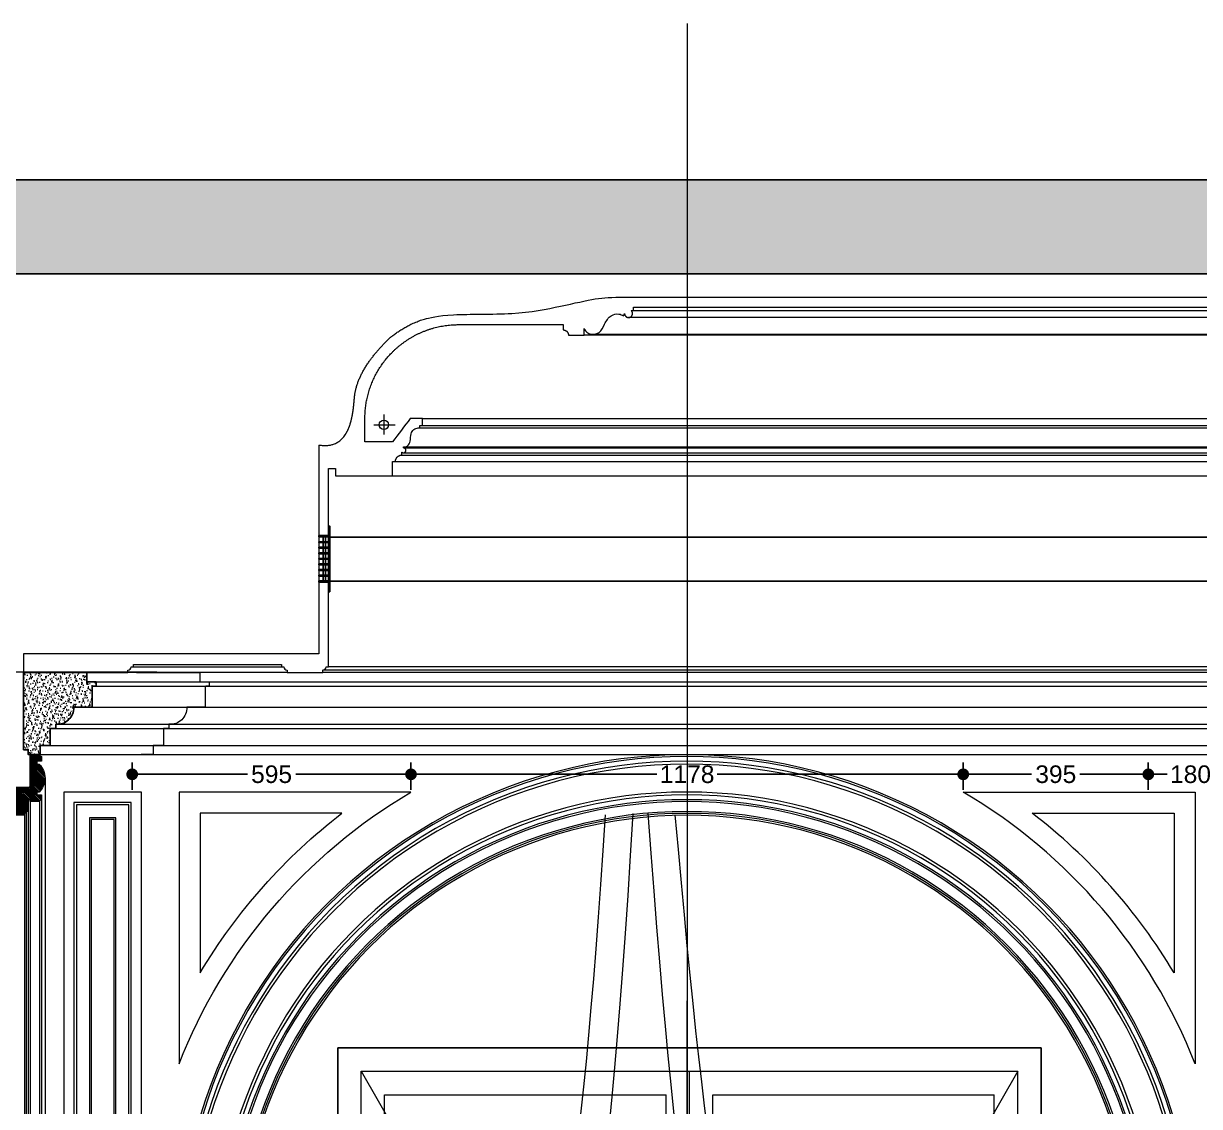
# Model space of a CAD drawing. Header units: millimetres. Extents: x -10942 to 92711, y -16583 to 30009.
# Drawn here: x 22555 to 25063, y 21237 to 23546 of the extents above; entities that cross this region are included whole.
import ezdxf

# ---------------------------------------------------------------- set-up
doc = ezdxf.new("R2010")
doc.units = ezdxf.units.MM
doc.header["$LTSCALE"] = 1000
doc.header["$MEASUREMENT"] = 0
for name, pattern in [('CENTERX2', [4, 2.5, -0.5, 0.5, -0.5]), ('DASHED', [0.75, 0.5, -0.25]), ('HIDDEN', [0.375, 0.25, -0.125]), ('HIDDEN2', [0.1875, 0.125, -0.0625])]:
    doc.linetypes.add(name, pattern=pattern)
for name, color, linetype in [('8', 8, 'Continuous'), ('A-Hidden', 8, 'HIDDEN'), ('FURNITURE', 200, 'Continuous'), ('Layer1', 1, 'Continuous'), ('Layer3', 3, 'Continuous'), ('Layer7', 8, 'Continuous'), ('METAL', 5, 'Continuous'), ('PROJECTION', 8, 'Continuous'), ('WOOD 01', 34, 'Continuous'), ('WOOD 02', 32, 'Continuous')]:
    doc.layers.add(name, color=color, linetype=linetype)
for name, color, linetype, lineweight in [('A-GLAZ', 134, 'Continuous', 18), ('Fabric', 253, 'Continuous', 0), ('GRC', 41, 'Continuous', 0), ('Lighting', 5, 'Continuous', 0), ('WOOD HATCH', 32, 'Continuous', 5)]:
    doc.layers.add(name, color=color, linetype=linetype, lineweight=lineweight)
doc.styles.get("Standard").update_dxf_attribs({"font": 'arial.ttf'})
doc.dimstyles.new('chester 25', dxfattribs={"dimscale": 0.25, "dimtxt": 150, "dimasz": 100, "dimexe": 100, "dimexo": 20, "dimgap": 40, "dimtad": 0, "dimdec": 0, "dimzin": 0, "dimdsep": 46, "dimtxsty": 'Standard', "dimblk": 'DOT', "dimcen": 100, "dimclrd": 1, "dimclre": 1, "dimclrt": 3, "dimadec": 0, "dimazin": 0, "dimtfac": 1, "dimtdec": 0, "dimtofl": 0, "dimtmove": 0, "dimatfit": 3, "dimfxl": 1, "dimtolj": 1, "dimtzin": 0, "dimlwd": -1, "dimarcsym": 0})

# ---------------------------------------------------------------- blocks, each defined once
blk = doc.blocks.new('curtain elev1')
at = {"layer": 'Fabric', "lineweight": 0}
for points, knots in [([(323481.4879252957, -7345.608853515791, -2.419468709e-07), (323413.8628349193, -8268.121406387058, -4.833900609e-07), (323344.859042693, -8615.815110518202, -4.943143664e-07), (323084.8111131511, -9075.5247922969, -4.943143664e-07), (322864.4857630702, -9251.760830348387, -4.943143664e-07), (322695.0028155162, -9247.723198255013, -4.720251929e-07), (322592.4056676394, -9229.417088106376, -4.720090698e-07), (322465.2779905222, -9156.058534361668, -4.729585732e-07)], [399.730754833382, 399.730754833382, 399.730754833382, 399.730754833382, 756.8415233349588, 881.9374408867433, 1071.680382321919, 1208.200708781948, 1265.355330691214, 1265.355330691214, 1265.355330691214, 1265.355330691214]), ([(323513.1600186737, -7345.563746811923, -2.391889615e-07), (323574.0263887592, -8322.533188174579, -4.850359261e-07), (323646.1183238668, -8641.680470697187, -4.943143664e-07), (323891.5347726545, -9075.5247922969, -4.943143664e-07), (324111.8601227354, -9251.760830348387, -4.943143664e-07), (324281.3430702894, -9247.723198255013, -4.720251929e-07), (324383.9402181662, -9229.417088106376, -4.720090698e-07), (324511.0678952834, -9156.058534361668, -4.729585732e-07)], [437.5377008822316, 437.5377008822316, 437.5377008822316, 437.5377008822316, 756.8415233349588, 881.9374408867433, 1071.680382321919, 1208.200708781948, 1265.355330691214, 1265.355330691214, 1265.355330691214, 1265.355330691214]), ([(323423.6335870101, -7348.409989091451, -2.494192048e-07), (323353.4631485456, -8154.767878714032, -4.813071583e-07), (323289.8690954407, -8535.933642249933, -4.943143664e-07), (323012.8060749365, -9025.722402395071, -4.943143664e-07), (322792.4807248555, -9201.958440446557, -4.943143664e-07), (322622.8088288701, -9197.9163069903, -4.720003438e-07), (322519.9476684024, -9179.533813215896, -4.720090534e-07), (322465.2779905222, -9156.058534361668, -4.729585732e-07), (322465.2779905222, -9156.058534361668, -4.729585732e-07), (322465.2779905222, -9156.058534361668, -4.729585732e-07), (322465.2779905222, -9156.058534361668, -4.729585732e-07)], [355.764690370006, 355.764690370006, 355.764690370006, 355.764690370006, 756.8415233349588, 881.9374408867433, 1071.680382321919, 1208.200708781948, 1265.782784957043, 1265.782784957043, 1265.782784957043, 1265.786307466203, 1265.786307466203, 1265.786307466203, 1265.786307466203]), ([(323572.2130729021, -7348.291386048353, -2.479602929e-07), (323626.479359035, -8175.676726667356, -4.820114136e-07), (323692.0661584564, -8545.81446164807, -4.943143664e-07), (323963.5398108691, -9025.722402395071, -4.943143664e-07), (324183.8651609501, -9201.958440446557, -4.943143664e-07), (324353.5370569357, -9197.9163069903, -4.720003438e-07), (324456.3982174032, -9179.533813215896, -4.720090534e-07), (324511.0678952834, -9156.058534361668, -4.729585732e-07), (324511.0678952834, -9156.058534361668, -4.729585732e-07), (324511.0678952834, -9156.058534361668, -4.729585732e-07), (324511.0678952834, -9156.058534361668, -4.729585732e-07)], [370.2073118266097, 370.2073118266097, 370.2073118266097, 370.2073118266097, 756.8415233349588, 881.9374408867433, 1071.680382321919, 1208.200708781948, 1265.782784957043, 1265.782784957043, 1265.782784957043, 1265.786307466203, 1265.786307466203, 1265.786307466203, 1265.786307466203])]:
    blk.add_open_spline(points, degree=3, knots=knots, dxfattribs=at)
blk = doc.blocks.new('_Dot')
at = {"color": 0, "linetype": 'ByBlock', "lineweight": -2}
blk.add_line((-0.5, 0), (-1, 0), dxfattribs=at)
at = {"color": 0, "linetype": 'ByBlock', "const_width": 0.5}
blk.add_lwpolyline([(-0.25, 0, 1), (0.25, 0, 1)], format="xyb", close=True, dxfattribs=at)
blk = doc.blocks.new('*D215')
at = {"color": 1, "lineweight": -2, "transparency": 16777216}
for p, q in [((24953.45248535421, 21912.05450033833), (24953.45248535759, 21970.08275568631)), ((25133.37620135373, 21912.05446457182), (25133.37620135711, 21970.08275567583))]:
    blk.add_line(p, q, dxfattribs=at)
at = {"color": 1, "transparency": 16777216}
for p, q in [((24978.45248535613, 21945.08275568485), (24993.81679901316, 21945.08275568396)), ((25108.37620135566, 21945.08275567729), (25093.01188768983, 21945.08275567818))]:
    blk.add_line(p, q, dxfattribs=at)
at = {"layer": 'Defpoints', "color": 0, "transparency": 16777216}
for p in [(24953.45248535613, 21945.08275568631), (24953.45248535392, 21907.05450033833, 1.4224874598e-06), (25133.37620135344, 21907.05446457182, 9.251581243900002e-06)]:
    blk.add_point(p, dxfattribs=at)
at = {"color": 1, "transparency": 16777216, "xscale": 25, "yscale": 25, "zscale": 25, "rotation": 179.9999999966649}
blk.add_blockref('_Dot', (24953.45248535613, 21945.08275568631), dxfattribs=at)
at = {"color": 1, "transparency": 16777216, "xscale": 25, "yscale": 25, "zscale": 25}
blk.add_blockref('_Dot', (25133.37620135566, 21945.08275567583), dxfattribs=at)
at = {"color": 3, "transparency": 16777216, "insert": (25043.4143433515, 21945.0827556845), "char_height": 37.5, "attachment_point": 5, "rotation": 359.99999999666494}
blk.add_mtext('\\A1;180', dxfattribs=at)
blk = doc.blocks.new('*D216')
at = {"color": 1, "lineweight": -2, "transparency": 16777216}
for p, q in [((24558.79264346795, 21912.0544645717), (24558.79264347133, 21970.08275568293)), ((24953.45248535421, 21912.05450033833), (24953.45248535759, 21970.08275565996))]:
    blk.add_line(p, q, dxfattribs=at)
at = {"color": 1, "transparency": 16777216}
for p, q in [((24583.79264346987, 21945.08275568148), (24704.56816468585, 21945.08275567445)), ((24928.45248535613, 21945.08275566142), (24807.67696414015, 21945.08275566845))]:
    blk.add_line(p, q, dxfattribs=at)
at = {"layer": 'Defpoints', "color": 0, "transparency": 16777216}
for p in [(24558.79264346987, 21945.08275568293), (24558.79264346766, 21907.0544645717, 1.4224874598e-06), (24953.45248535392, 21907.05450033833, 1.4224874598e-06)]:
    blk.add_point(p, dxfattribs=at)
at = {"color": 1, "transparency": 16777216, "xscale": 25, "yscale": 25, "zscale": 25, "rotation": 179.9999999966649}
blk.add_blockref('_Dot', (24558.79264346987, 21945.08275568293), dxfattribs=at)
at = {"color": 1, "transparency": 16777216, "xscale": 25, "yscale": 25, "zscale": 25}
blk.add_blockref('_Dot', (24953.45248535613, 21945.08275565996), dxfattribs=at)
at = {"color": 3, "transparency": 16777216, "insert": (24756.122564413, 21945.08275567145), "char_height": 37.5, "attachment_point": 5, "rotation": 359.99999999666494}
blk.add_mtext('\\A1;395', dxfattribs=at)
blk = doc.blocks.new('*D217')
at = {"color": 1, "lineweight": -2, "transparency": 16777216}
for p, q in [((23381.1989435759, 21912.05446457176), (23381.19894357928, 21970.08275568619)), ((24558.79264346784, 21912.05446457182), (24558.79264347121, 21970.08275561764))]:
    blk.add_line(p, q, dxfattribs=at)
at = {"color": 1, "transparency": 16777216}
for p, q in [((23406.19894357782, 21945.08275568474), (23905.72822872161, 21945.08275565566)), ((24533.79264346976, 21945.0827556191), (24034.26335832597, 21945.08275564818))]:
    blk.add_line(p, q, dxfattribs=at)
at = {"layer": 'Defpoints', "color": 0, "transparency": 16777216}
for p in [(23381.19894357782, 21945.08275568619), (23381.19894357561, 21907.05446457176, 1.4224874598e-06), (24558.79264346755, 21907.05446457182, 1.4224874598e-06)]:
    blk.add_point(p, dxfattribs=at)
at = {"color": 1, "transparency": 16777216, "xscale": 25, "yscale": 25, "zscale": 25, "rotation": 179.9999999966649}
blk.add_blockref('_Dot', (23381.19894357782, 21945.08275568619), dxfattribs=at)
at = {"color": 1, "transparency": 16777216, "xscale": 25, "yscale": 25, "zscale": 25}
blk.add_blockref('_Dot', (24558.79264346976, 21945.08275561764), dxfattribs=at)
at = {"color": 3, "transparency": 16777216, "insert": (23969.99579352379, 21945.08275565192), "char_height": 37.5, "attachment_point": 5, "rotation": 359.99999999666494}
blk.add_mtext('\\A1;1178', dxfattribs=at)
blk = doc.blocks.new('*D218')
at = {"color": 1, "lineweight": -2, "transparency": 16777216}
for p, q in [((22786.6918633614, 21912.05450033845), (22786.69186336477, 21970.08275568637)), ((23381.1989435759, 21912.05446457176), (23381.19894357928, 21970.08275565176))]:
    blk.add_line(p, q, dxfattribs=at)
at = {"color": 1, "transparency": 16777216}
for p, q in [((22811.69186336332, 21945.08275568491), (23032.37821383892, 21945.08275567207)), ((23356.19894357782, 21945.08275565322), (23135.51259310222, 21945.08275566606))]:
    blk.add_line(p, q, dxfattribs=at)
at = {"layer": 'Defpoints', "color": 0, "transparency": 16777216}
for p in [(22786.69186336332, 21945.08275568637), (22786.69186336111, 21907.05450033845, 4.010386052199999e-06), (23381.19894357561, 21907.05446457176, 1.4224874598e-06)]:
    blk.add_point(p, dxfattribs=at)
at = {"color": 1, "transparency": 16777216, "xscale": 25, "yscale": 25, "zscale": 25, "rotation": 179.9999999966649}
blk.add_blockref('_Dot', (22786.69186336332, 21945.08275568637), dxfattribs=at)
at = {"color": 1, "transparency": 16777216, "xscale": 25, "yscale": 25, "zscale": 25}
blk.add_blockref('_Dot', (23381.19894357782, 21945.08275565176), dxfattribs=at)
at = {"color": 3, "transparency": 16777216, "insert": (23083.94540347057, 21945.08275566906), "char_height": 37.5, "attachment_point": 5, "rotation": 359.99999999666494}
blk.add_mtext('\\A1;595', dxfattribs=at)
blk = doc.blocks.new('DIFFUSER SEC')
at = {"layer": 'FURNITURE', "color": 251, "linetype": 'Continuous', "lineweight": 0}
for p, q in [((55028.50211812685, -20119.84090920478), (55028.50211812685, -20213.84090920665)), ((55051.50211812708, -20119.84090920478), (55051.50211812708, -20213.84090920665))]:
    blk.add_line(p, q, dxfattribs=at)
at = {"layer": 'METAL'}
for points in [[(55048.50211812684, -20096.84090920664), (55048.50211812684, -20116.84090920665), (55028.50211812685, -20116.84090920665), (55028.50211812685, -20119.84090920478), (55051.50211812708, -20119.84090920478), (55051.50211812708, -20096.84090920664), (55048.50211812684, -20096.84090920664)], [(55048.50211812684, -20236.84090920665), (55048.50211812684, -20216.84090920664), (55028.50211812685, -20216.84090920664), (55028.50211812685, -20213.84090920665), (55051.50211812708, -20213.84090920665), (55051.50211812708, -20236.84090920665), (55048.50211812684, -20236.84090920665)]]:
    blk.add_lwpolyline(points, dxfattribs=at)
for points in [[(55028.50211812685, -20130.21590920665), (55051.50211812708, -20130.21590920665), (55051.50211812708, -20132.21590920664), (55028.50211812685, -20132.21590920664)], [(55028.50211812685, -20142.09090920478), (55051.50211812708, -20142.09090920478), (55051.50211812708, -20144.09090920664), (55028.50211812685, -20144.09090920664)], [(55028.50211812685, -20153.96590920664), (55051.50211812708, -20153.96590920664), (55051.50211812708, -20155.96590920664), (55028.50211812685, -20155.96590920664)], [(55028.50211812685, -20165.84090920664), (55051.50211812708, -20165.84090920664), (55051.50211812708, -20167.84090920664), (55028.50211812685, -20167.84090920664)], [(55028.50211812685, -20177.71590920665), (55051.50211812708, -20177.71590920665), (55051.50211812708, -20179.71590920665), (55028.50211812685, -20179.71590920665)], [(55028.50211812685, -20189.59090920664), (55051.50211812708, -20189.59090920664), (55051.50211812708, -20191.59090920664), (55028.50211812685, -20191.59090920664)], [(55028.50211812685, -20201.46590920664), (55051.50211812708, -20201.46590920664), (55051.50211812708, -20203.46590920664), (55028.50211812685, -20203.46590920664)]]:
    blk.add_lwpolyline(points, close=True, dxfattribs=at)
at = {"layer": 'PROJECTION'}
for p, q in [((55037.50211812684, -20130.21590920665), (55037.50211812684, -20119.84090920478)), ((55037.50211812684, -20142.09090920478), (55037.50211812684, -20132.21590920664)), ((55042.50211812707, -20130.21590920665), (55042.50211812707, -20119.84090920478)), ((55042.50211812707, -20142.09090920478), (55042.50211812707, -20132.21590920664)), ((55037.50211812684, -20153.96590920664), (55037.50211812684, -20144.09090920664)), ((55037.50211812684, -20165.84090920664), (55037.50211812684, -20155.96590920664)), ((55042.50211812707, -20153.96590920664), (55042.50211812707, -20144.09090920664)), ((55042.50211812707, -20165.84090920664), (55042.50211812707, -20155.96590920664)), ((55037.50211812684, -20177.71590920665), (55037.50211812684, -20167.84090920664)), ((55037.50211812684, -20189.59090920664), (55037.50211812684, -20179.71590920665)), ((55042.50211812707, -20177.71590920665), (55042.50211812707, -20167.84090920664)), ((55042.50211812707, -20189.59090920664), (55042.50211812707, -20179.71590920665)), ((55037.50211812684, -20201.46590920664), (55037.50211812684, -20191.59090920664)), ((55037.50211812684, -20213.84090920665), (55037.50211812684, -20203.46590920664)), ((55042.50211812707, -20201.46590920664), (55042.50211812707, -20191.59090920664)), ((55042.50211812707, -20213.84090920665), (55042.50211812707, -20203.46590920664))]:
    blk.add_line(p, q, dxfattribs=at)
blk = doc.blocks.new('gl-05')
at = {"layer": 'A-GLAZ', "linetype": 'HIDDEN2', "ltscale": 20}
for p, q in [((188227.8988335903, -66521.2993043646), (186827.898833592, -66521.29930432094)), ((186827.8988335838, -68971.2993043462), (186827.898833592, -66521.29930432094)), ((187527.8988335825, -68951.2993043476), (187527.8988335334, -66521.2993043284)), ((188227.8988335965, -68971.29930433212), (188227.8988335903, -66521.2993043646)), ((187477.8988335345, -66571.29930434155), (186877.8988335918, -66571.2993043221)), ((186877.8988335841, -68901.29930434749), (186877.8988335918, -66571.2993043221)), ((187477.8988335814, -68901.2993043476), (187477.8988335345, -66571.29930434155)), ((188177.8988335904, -66571.29930436332), (187577.8988335345, -66571.299304344)), ((187577.8988335813, -68901.2993043476), (187577.8988335345, -66571.299304344)), ((188177.8988335963, -68901.29930434772), (188177.8988335905, -66571.29930436332))]:
    blk.add_line(p, q, dxfattribs=at)
for points in [[(186827.898833592, -66521.29930432094), (187527.8988335579, -67736.29930433794), (186827.8988335642, -68951.29930434737)], [(188227.8988335903, -66521.2993043646), (187527.8988335, -67736.29930432374), (188227.8988336346, -68951.29930434772)]]:
    blk.add_lwpolyline(points, dxfattribs=at)
at = {"layer": 'Layer1'}
for p, q in [((188277.8988335382, -66471.29930431815), (186777.89883356, -66471.29930431512)), ((186777.8988335432, -68971.29930432327), (186777.89883356, -66471.29930431512)), ((188277.8988335792, -68971.29930434073), (188277.8988335382, -66471.29930431815))]:
    blk.add_line(p, q, dxfattribs=at)
blk = doc.blocks.new('light')
at = {"layer": 'Lighting'}
for p, q in [((111358.1842062905, -7170.462531378143), (111358.1842062905, -7213.426883748907)), ((111336.8594257145, -7192.390736515168), (111382.3159787284, -7192.390736515168))]:
    blk.add_line(p, q, dxfattribs=at)
blk.add_circle((111358.1842062905, -7192.390736515168), 9.950555596267805, dxfattribs=at)

msp = doc.modelspace()

# ---------------------------------------------------------------- hatches: boundary and pattern name
at = {"layer": 'GRC', "lineweight": 0}
h = msp.add_hatch(dxfattribs=at)
h.set_pattern_fill('AR-SAND', color=256, scale=6, angle=76.02857671701432)
h.set_pattern_definition([(218.5285767170143, (20074.27920784533, -340210.1545934933), (-11.1276728499546, 3.158028648442432), [0, -9.119999999999987, 0, -10.19999999999999, 0, -9.749999999999986]), (248.5285767170143, (20074.27920784533, -340210.1545934933), (-18.99568595168326, -6.21628210629336), [0, -4.91999999999999, 0, -8.219999999999985, 0, -3.149999999999994]), (288.5285767170142, (20076.06101971678, -340202.9929214501), (-4.544181483161262, -18.12388564320837), [0, -2.999999999999993, 0, -10.79999999999998, 0, -14.09999999999998]), (298.5285767170143, (20076.06101971678, -340202.9929214501), (-9.465021648489703, -16.23173993611348), [0, -1.5, 0, -7.08, 0, -8.100000000000001])])
h.paths.add_polyline_path([(22689.68083267752, 22162.05445985711), (22555.02404051204, 22162.05445985711), (22555.02404051198, 21997.05444617214), (22565.00749670138, 21997.0544461722), (22565.0240405121, 21987.05445985711), (22590.17015459907, 21987.05445985711), (22590.17015459907, 22006.85493830545), (22612.06410226581, 22006.85493830539), (22612.06410226581, 22043.08492599562), (22624.07705614757, 22043.08492599562), (22624.07705614757, 22051.72516018595, 0.4399786162063972), (22662.3055937796, 22088.08263903548), (22701.05076222471, 22088.08263903548), (22701.05076222471, 22130.61302316829, -0.4154813949534839), (22703.7812324785, 22133.35533300706), (22709.68083260558, 22133.35533300712), (22709.68083260563, 22142.05451835244), (22689.68083260552, 22142.05451839243)])
at = {"layer": 'Layer7'}
h = msp.add_hatch(dxfattribs=at)
h.set_pattern_fill('AR-CONC', color=256, scale=10, angle=9.859719512536902e-14, style=0)
h.set_pattern_definition([(50.00000000000009, (-18532.32061696664, 29289.30247557664), (71.72601826007535, -6.275213498259387), [7.5, -82.5]), (355.0000000000001, (-18532.32061696664, 29289.30247557664), (-13.87513336130013, 75.21921337000116), [6, -66]), (100.4514000000001, (-18526.34344896663, 29288.77954157657), (57.85093817140203, 68.94395420609546), [6.374018999999993, -70.1142111999999]), (46.18420000000015, (-18532.32061696664, 29309.30247557658), (106.7241048625645, -16.55190143290162), [11.24999999999999, -123.7499999999999]), (96.63560000000001, (-18523.42694246664, 29307.92314487655), (93.46627055487016, 97.41178709004433), [9.561028799999994, -105.1713]), (351.1842000000003, (-18532.32061696664, 29309.30247557658), (93.46619451336255, 97.41186009253265), [8.999999999999996, -98.99999999999997]), (21.00000000000009, (-18522.32061696664, 29304.30247557658), (59.69070521184621, -40.26188906653378), [7.5, -82.5]), (326.0000000000001, (-18522.32061696664, 29304.30247557658), (24.33153319215804, 72.51500450468534), [6, -66]), (71.45140000000016, (-18517.34639366664, 29300.94731497654), (84.02226285814893, 32.25304967099538), [6.374018999999993, -70.1142111999999]), (37.50000000000011, (-18532.32061696664, 29289.30247557664), (1.215985531729007, 33.28938538313115), [0, -65.19999999999999, 0, -67, 0, -66.25]), (7.500000000000105, (-18532.32061696664, 29289.30247557664), (26.30695374421479, 39.44117118823609), [0, -38.2, 0, -63.7, 0, -25.25]), (327.5000000000001, (-18554.62061696663, 29289.30247557658), (53.3822436172409, -2.255487173437883), [0, -24.99999999999999, 0, -77.99999999999996, 0, -103.5]), (317.5000000000001, (-18564.62061696663, 29289.30247557658), (58.31861693423859, 10.01049823323187), [0, -32.5, 0, -51.79999999999999, 0, -73.5])])
h.paths.add_polyline_path([(21965.00849334907, 23212.05420352455), (21965.00849334901, 23012.0542035246), (28510.08439542394, 23012.05420352466), (28510.08439542394, 23212.05420352466)])
at = {"layer": 'WOOD HATCH', "lineweight": 0}
h = msp.add_hatch(dxfattribs=at)
h.set_pattern_fill('ANSI31', color=256, scale=20, angle=-270)
h.set_pattern_definition([(315.0000000000001, (56498.15566368331, 42169.6674789532), (1.767766952966368, 1.76776695296637), [])])
edge = h.paths.add_edge_path()
edge.add_arc((22559.49482539907, 21937.20912717533), 41.33739634733789, -46.21401280418098, -0.21420572075561495, ccw=False)
edge.add_line((22588.09892434918, 21907.36644197413), (22583.0989243493, 21907.3664419741))
edge.add_line((22583.09892434924, 21907.36644197413), (22583.0989243492, 21901.05458374781))
edge.add_line((22583.09892434935, 21901.05458374775), (22593.09892434922, 21901.05458374778))
edge.add_line((22593.09892434912, 21901.05458374781), (22593.09892434911, 21891.05458374783))
edge.add_arc((22594.27247025474, 21885.87914150005), 5.306826966505923, 102.7759351759692, 167.203070110748)
edge.add_line((22589.097458373, 21887.05458374781), (22569.09745837303, 21887.05458374783))
edge.add_line((22569.09745837306, 21887.05458374781), (22569.09745837306, 21937.05458374778))
edge.add_line((22569.09745837311, 21937.05458374781), (22569.09745837311, 21987.05458374778))
edge.add_line((22569.09745837311, 21987.05458374775), (22589.09745837308, 21987.05458374774))
edge.add_arc((22594.27247025474, 21988.23002599546), 5.30682696650643, 192.796929889252, 257.224064824031)
edge.add_line((22593.09892434924, 21983.05458374781), (22593.09892434923, 21973.05458374783))
edge.add_line((22593.09892434924, 21973.05458374781), (22583.09892434937, 21973.05458374778))
edge.add_line((22583.09892434935, 21973.05458374787), (22583.09892434938, 21966.74272552156))
edge.add_line((22583.09892434929, 21966.7427255215), (22588.09892434917, 21966.74272552153))
edge.add_arc((22559.49482539907, 21936.90004032024), 41.33739634733737, 0.21420572075578548, 46.21401280418121, ccw=False)
h = msp.add_hatch(dxfattribs=at)
h.set_pattern_fill('ANSI31', color=256, scale=20, angle=-270)
h.set_pattern_definition([(135, (54091.16016946919, -21443.64959954401), (-1.767766952966368, -1.76776695296637), [])])
edge = h.paths.add_edge_path()
edge.add_line((22564.99579352135, 21891.05458370759), (22564.99579352135, 21865.82376136293))
edge.add_line((22564.99579352135, 21865.82376136293), (22560.99579352123, 21865.82376136299))
edge.add_arc((22557.38270408119, 21865.43809561411), 3.633614367484999, -95.90493682675299, 6.092754387246487, ccw=False)
edge.add_line((22557.00888421619, 21861.82376136282), (22557.00888421625, 21857.82376136299))
edge.add_line((22557.00888421625, 21857.82376136299), (22534.99579352129, 21857.82376136299))
edge.add_line((22534.99579352129, 21857.82376136299), (22534.99579352129, 21917.82376136287))
edge.add_line((22534.99579352129, 21917.82376136287), (22569.1035815691, 21917.82376136293))
edge.add_line((22569.1035815691, 21917.82376136293), (22569.10358383082, 21891.05458370765))
edge.add_line((22569.10358383082, 21891.05458370765), (22564.99579352135, 21891.05458370759))

# ---------------------------------------------------------------- linework, layer by layer
at = {"color": 1, "elevation": 2.797178381896593e-06}
msp.add_lwpolyline([(22555.00749670132, 21997.05444617214), (22555.00749786448, 22162.05445985711), (22689.68083267758, 22162.05451790028), (22689.68083260552, 22142.05451839243), (22709.68083260563, 22142.05451835244), (22709.68083260558, 22133.35533300712), (22703.78123247885, 22133.35533300712, 0.4154813949706535), (22701.05076222471, 22130.61302316829), (22701.05076222471, 22088.08263903548), (22662.3055937796, 22088.08263903548, -0.4399786162063972), (22624.07705614757, 22051.72516018595), (22624.07705614757, 22043.08492599562), (22612.06410226581, 22043.08492599562), (22612.06410226581, 22006.85493830539), (22590.17015459907, 22006.85493830545), (22590.17015459907, 21987.05445985711), (22565.0240405121, 21987.05445985711), (22565.00749670138, 21997.0544461722), (22555.00749670132, 21997.05444617214)], format="xyb", dxfattribs=at)
at = {"layer": '8', "linetype": 'HIDDEN', "ltscale": 300}
msp.add_line((23970.00436130026, 21462.05420352455, 1.629780285596594e-06), (23970.00436130026, 18862.0542035246, 1.751055569996594e-06), dxfattribs=at)
at = {"layer": '8', "linetype": 'HIDDEN', "ltscale": 20, "elevation": 2.797178381896594e-06}
msp.add_lwpolyline([(27542.58449782466, 22356.66198165057), (23205.0074862566, 22356.56920849078), (23205.0074862566, 22450.56920822966), (27542.58449764829, 22450.6409965771)], close=True, dxfattribs=at)
at = {"layer": 'A-Hidden', "linetype": 'DASHED', "lineweight": 0, "ltscale": 10}
for p, q in [((30338.97454400617, 23012.05420349695, 2.000312957996813e-06), (21158.51396758144, 23012.05420349707, 5.785039658942132e-07)), ((30338.97454400628, 22162.55453607248, 1.629780285589654e-06), (21158.51396758144, 22162.55453607248, 4.735780165305299e-07))]:
    msp.add_line(p, q, dxfattribs=at)
at = {"layer": 'GRC', "lineweight": 0}
for p, q in [((26899.06400503783, 22919.52958676493, 1.682841397696594e-06), (23845.13633580931, 22918.82362370635, 2.687659899596593e-06)), ((23855.72585181601, 22933.55693753797, 2.687659899596593e-06), (26891.8661321791, 22933.55693753791, 1.682841397696594e-06)), ((26996.8661321784, 22881.1676164745, 1.682841397696594e-06), (23750.72585181653, 22881.16761858884, 2.687659899596593e-06)), ((23771.27302180196, 22883.12133954209, 2.687659899596593e-06), (26978.6191324105, 22883.01148825081, 1.682841397696594e-06)), ((23405.72585181572, 22703.66761858872, 2.687659899596593e-06), (27341.86613217893, 22703.6676164745, 1.682841397696594e-06)), ((23399.31425955694, 22683.76033513766, 2.697977668796594e-06), (27347.86613217898, 22683.76033480099, 2.858355298996593e-06)), ((23405.72585181572, 22688.76033517538, 2.679680730296594e-06), (27341.86613217893, 22688.76033517532, 2.676983859096594e-06)), ((23361.94037629722, 22625.7335663627, 2.697858711396593e-06), (27385.65160769731, 22625.73356602149, 2.860375444596593e-06)), ((23364.98837538064, 22630.51571197505, 2.687659899596593e-06), (27382.23045860254, 22630.51571163401, 2.850051793596593e-06)), ((23365.16883209452, 22640.91170880571, 2.690369604196594e-06), (27382.41705830541, 22640.91170841333, 2.877256274496593e-06)), ((23365.17492568953, 22642.91170929914, 2.687659899596593e-06), (27382.40822949848, 22642.91170895839, 2.849986305696594e-06)), ((23347.94037629734, 22611.64088424988, 2.687659899596593e-06), (27399.65160769707, 22611.64088390704, 2.850981592596594e-06)), ((23341.94037629751, 22581.64088424988, 2.687659899596593e-06), (27405.65160769725, 22581.64088390605, 2.851453662096593e-06)), ((22789.68082058616, 22174.12558571214, 2.797178381896594e-06), (23105.00748624519, 22174.12558681279, 2.797178381896594e-06)), ((27554.65556597948, 22167.05445769778, 1.786893184496594e-06), (23192.93641801551, 22167.05446608172, 2.797178381896594e-06)), ((27542.58449816791, 22174.12552555499, 1.792359879996594e-06), (23205.0074858272, 22174.12553389353, 2.797178381896594e-06)), ((22709.68083260517, 22142.05451835261, 2.797178381896594e-06), (28155.29171451862, 22142.05409560708, 2.250234536047097e-06)), ((23117.07855405693, 22162.05451900099, 2.797178381896594e-06), (22777.60975277436, 22162.0545179004, 2.797178381896594e-06)), ((27554.65556597954, 22162.05445769773, 1.786893184496594e-06), (23192.93641801539, 22162.05446608178, 2.797178381896594e-06)), ((22709.68083260517, 22133.35455306119, 2.797178381896594e-06), (28141.25657312968, 22133.35455306119, 2.251634649305407e-06)), ((22701.05076222436, 22088.08185908961, 2.797178381896594e-06), (28182.66693892312, 22088.08185908955, 2.247551203288705e-06)), ((22624.07705614698, 22051.725160186, 2.797178381896594e-06), (28220.89549097657, 22051.7247327459, 2.244181861943574e-06)), ((22624.07705614704, 22043.08414604975, 2.797178381896594e-06), (28232.90844485833, 22043.08414604969, 2.243254227187487e-06)), ((22612.0641022654, 22006.85415835952, 2.797178381896594e-06), (28254.80239252507, 22006.85415835952, 2.241210674083217e-06)), ((22590.1701545986, 21987.05458374787, 2.797178381896594e-06), (28254.80239252507, 21987.05458374135, 1.629780285596447e-06))]:
    msp.add_line(p, q, dxfattribs=at)
at = {"layer": 'GRC', "color": 1, "elevation": 2.797178381896593e-06}
msp.add_lwpolyline([(23185.0074867697, 22647.05445826892), (23185.00748577848, 22202.05445883039), (22555.00748571201, 22202.05445883033), (22555.00749786448, 22162.05445985711), (22749.6808199698, 22162.0545190007), (22749.6808199698, 22162.05451790028), (22749.6808199698, 22162.05451790028), (22777.60975277465, 22162.05451790034), (22777.60975277465, 22167.05451790034, 0.4136143785872561), (22784.68082058651, 22174.12558571209), (22789.68082058651, 22174.12558571209), (22789.68082058657, 22179.12558571209), (23105.00748624554, 22179.12558681279), (23105.00748624548, 22174.12558681273), (23110.00748624542, 22174.12558681268, 0.4136143785872561), (23117.07855405746, 22167.05451900081), (23117.07855405746, 22162.05451900064), (23192.9364180158, 22162.05445985717), (23192.9364180158, 22162.05445985717), (23192.9364180158, 22167.05445985711, 0.4136143785872561), (23200.00748582761, 22174.12552766892), (23205.00748582761, 22174.12552766898), (23205.00748662156, 22596.64088494721)], format="xyb", dxfattribs=at)
at = {"layer": 'GRC', "lineweight": 0}
for points, elevation in [([(22796.14168749546, 22162.05450033839), (22930.81502230873, 22162.05455838155), (22930.81502223649, 22142.05455887376), (22950.81502223649, 22142.05455883354), (22950.81502223655, 22133.35537348833), (22944.91542210989, 22133.35537348827, 0.4154813949706535), (22942.18495185563, 22130.61306364957), (22942.18495185563, 22088.08267951652), (22903.43978341046, 22088.08267951658, -0.4399786162063972), (22865.21124577842, 22051.7252006671), (22865.21124577837, 22043.08496647683), (22853.19829189678, 22043.08496647683), (22853.19829189684, 22006.85497878661), (22831.30434422992, 22006.85497878661), (22831.30434422992, 21987.05450033839), (22806.15823014313, 21987.05450033851)], -7.213387401034061e-07), ([(23381.19894357561, 21907.05446457176), (22886.61548252532, 21907.05446457182), (22886.61548252526, 21327.63286968431, -0.1683437105184961), (23381.19894357561, 21907.05446457176, -0.0789923039637241)], 5.761212337196594e-06), ([(24558.79264346755, 21907.05446457182), (25053.3761045179, 21907.05446457182), (25053.37610451784, 21327.63286968425, 0.1683437105184961), (24558.79264346755, 21907.05446457182, 0.0789923039637241)], 5.761212337196594e-06)]:
    msp.add_lwpolyline(points, format="xyb", dxfattribs=dict(at, elevation=elevation))
at = {"layer": 'GRC', "lineweight": 0, "elevation": 1.35903061212966e-05}
for points in [[(22806.61538568913, 21907.05446457188), (22640.67935105506, 21907.05446457193), (22640.67935105495, 19122.78500884224), (22806.6153856889, 19122.78500884218)], [(22784.84459268762, 21885.28367157053), (22662.45014405641, 21885.28367157065), (22662.45014405623, 19144.55580184358), (22784.8445926875, 19144.55580184358)], [(22779.50459268765, 21879.94367157068), (22667.79014405655, 21879.94367157063), (22667.79014405643, 19149.89580184349), (22779.50459268742, 19149.89580184349)], [(22751.61538568913, 21852.05446457193), (22695.67935105501, 21852.05446457199), (22695.67935105489, 19177.7850088423), (22751.61538568896, 19177.7850088423)], [(22748.20087118493, 21848.63995006779), (22699.09386555909, 21848.63995006785), (22699.09386555891, 19181.19952334638), (22748.2008711847, 19181.19952334644)]]:
    msp.add_lwpolyline(points, close=True, dxfattribs=at)
at = {"layer": 'GRC', "lineweight": 0, "elevation": 5.761212337196594e-06}
for points in [[(23233.99973108905, 21862.05446457188), (22931.61548252514, 21862.05446457193), (22931.61548252514, 21521.69471963699, -0.0950433070607619)], [(24705.99185595411, 21862.05446457188), (25008.37610451796, 21862.05446457176), (25008.37610451796, 21521.69471963687, 0.0950433070607619)]]:
    msp.add_lwpolyline(points, format="xyb", close=True, dxfattribs=at)
at = {"layer": 'GRC', "color": 1}
for points, weights, knots in [([(23185.00748577848, 22647.05445843592, 1.565370249896593e-06), (23261.84755559539, 22634.0139667461, 2.687659899596593e-06), (23257.58902561659, 22735.58752715279, 2.687659899596593e-06), (23261.58533684793, 22755.19123802718, 2.687659899596593e-06), (23267.67960803292, 22798.57138712244, 2.687659899596593e-06), (23298.91249047278, 22839.66840313392, 2.687659899596593e-06), (23336.44414111431, 22875.72380242945, 2.687659899596593e-06), (23369.03665236698, 22900.68771475674, 2.785837393396593e-06), (23406.73638720158, 22926.98134433065, 2.722979164996594e-06), (23492.99489770411, 22924.70360194071, 2.710833772396593e-06), (23671.91591563524, 22921.04273953743, 2.654975298296594e-06), (23741.15901725128, 22960.73518910917, 2.687659899596593e-06), (23809.8756501305, 22962.13974200224, 2.686989530196594e-06), (23859.86375904735, 22962.13974200218, 2.680200218996593e-06), (24084.23768573743, 22962.13974200218, 2.604650689996594e-06), (25095.84135292115, 22962.1397203427, 1.474181812496593e-06)], [1, 1, 1, 1, 0.9492530216741316, 0.9492530216741316, 1, 0.9492530216741316, 0.9492530216741316, 1, 1, 1, 1, 1, 1, 1], [0.6724186938435773, 0.6724186938435773, 0.6724186938435773, 0.6724186938435773, 1.619397948669755, 1.619397948669755, 1.619397948669755, 2.404796112067741, 2.404796112067741, 2.404796112067741, 3.190194275465501, 3.190194275465501, 3.190194275465501, 4.002694275465272, 4.002694275465272, 4.002694275465272, 4.856497734762342, 4.856497734762342, 4.856497734762342, 4.856497734762342]), ([(23341.51902006031, 22845.0889748261, 2.687659899596593e-06), (23379.52757961804, 22883.09753438382, 2.687659899596593e-06), (23429.18815588456, 22903.66761858868, 2.687659899596593e-06), (23482.94037629751, 22903.66761858866, 2.687659899596593e-06), (23557.20220147038, 22903.66761858866, 2.687659899596593e-06), (23631.46402664337, 22903.66761858866, 2.687659899596593e-06), (23705.72585181624, 22903.66761858866, 2.687659899596593e-06)], [1, 0.9492530216741316, 0.9492530216741316, 1, 1, 1, 1], [1220.884279765693, 1220.884279765693, 1220.884279765693, 1220.884279765693, 1221.669677929091, 1221.669677929091, 1221.669677929091, 1222.669677929091, 1222.669677929091, 1222.669677929091, 1222.669677929091]), ([(23282.94037629751, 22653.6676185886, 2.687659899596593e-06), (23282.94037629751, 22670.33428525529, 2.687659899596593e-06), (23282.94037629751, 22687.00095192209, 2.687659899596593e-06), (23282.94037629745, 22703.66761858884, 2.687659899596593e-06), (23282.94037629751, 22757.41983900174, 2.687659899596593e-06), (23303.51046050235, 22807.08041526843, 2.687659899596593e-06), (23341.51902006031, 22845.0889748261, 2.687659899596593e-06)], [1, 1, 1, 1, 0.9492530216741316, 0.9492530216741316, 1], [1219.098881602295, 1219.098881602295, 1219.098881602295, 1219.098881602295, 1220.098881602295, 1220.098881602295, 1220.098881602295, 1220.884279765693, 1220.884279765693, 1220.884279765693, 1220.884279765693])]:
    msp.add_rational_spline(points, weights, degree=3, knots=knots, dxfattribs=at)
for points, knots in [([(23750.72585181694, 22895.39819676516, 2.687659899596593e-06), (23751.22726477491, 22893.67105532234, 2.687659899596593e-06), (23753.76867205411, 22889.46002814721, 2.687659899596593e-06), (23763.17565694376, 22881.18353251275, 2.687659899596593e-06), (23785.062299716, 22883.86453633202, 2.687659899596593e-06), (23793.91611699935, 22905.40376165818, 2.687659899596593e-06), (23804.78745325992, 22923.73668881331, 2.687659899596593e-06), (23822.71410888055, 22927.81929745851, 2.687659899596593e-06), (23831.50083946477, 22924.37800166459, 2.687659899596593e-06), (23834.24472459446, 22922.20388496079, 2.687659899596593e-06)], [1227.240474255736, 1227.240474255736, 1227.240474255736, 1227.240474255736, 1263.209530498461, 1323.3950930478, 1470.775086813921, 1611.888659296683, 1766.488266868515, 1876.411688970276, 1946.4279415051, 1946.4279415051, 1946.4279415051, 1946.4279415051]), ([(23365.17492568982, 22642.9117092989, 2.687659899596593e-06), (23368.15291931079, 22642.91170929885, 2.687659899596593e-06), (23375.48962629761, 22644.27557729423, 2.687659899596593e-06), (23380.9057994418, 22656.77499830892, 2.687659899596593e-06), (23379.79918824334, 22669.38661327964, 2.687659899596593e-06), (23386.38248090848, 22680.79226021137, 2.687659899596593e-06), (23394.31846822979, 22683.71686826571, 2.687659899596593e-06), (23398.70331886492, 22683.6676185886, 2.687659899596593e-06), (23399.7258518163, 22683.6676185886, 2.687659899596593e-06)], [12.38377006169501, 12.38377006169501, 12.38377006169501, 12.38377006169501, 191.0633873141605, 414.9684746669332, 742.9895269555243, 949.4492886266192, 1151.746904522035, 1213.098881602295, 1213.098881602295, 1213.098881602295, 1213.098881602295])]:
    msp.add_open_spline(points, degree=3, knots=knots, dxfattribs=at)
for points in [[(23834.24472459446, 22922.20388496079, 2.687659899596593e-06), (23835.03819062223, 22923.91356726974, 2.687659899596593e-06), (23835.83165664994, 22925.62324957887, 2.687659899596593e-06), (23836.62512267794, 22927.33293188788, 2.687659899596593e-06)], [(23850.93702385802, 22933.5569375378, 2.687659899596593e-06), (23852.53329984413, 22933.55693753774, 2.687659899596593e-06), (23854.12957583013, 22933.55693753774, 2.687659899596593e-06), (23855.72585181624, 22933.5569375378, 2.687659899596593e-06)], [(23855.72585181624, 22933.5569375378, 2.687659899596593e-06), (23855.7258518163, 22936.09383122134, 2.687659899596593e-06), (23855.7258518163, 22938.63072490494, 2.687659899596593e-06), (23855.7258518163, 22941.16761858854, 2.687659899596593e-06)], [(23855.7258518163, 22941.16761858854, 2.687659899596593e-06), (23891.72967690771, 22941.1676185886, 2.687659899596593e-06), (23927.733501999, 22941.1676185886, 2.687659899596593e-06), (25095.84135299636, 22941.16759692761, 1.426593616896594e-06)], [(23705.72585181624, 22903.66761858866, 2.687659899596593e-06), (23705.7258518163, 22899.9176185886, 2.687659899596593e-06), (23705.7258518163, 22896.16761858854, 2.687659899596593e-06), (23705.7258518163, 22892.41761858872, 2.687659899596593e-06)], [(23750.725851817, 22881.1676185886, 2.687659899596593e-06), (23750.72585181694, 22885.91114464757, 2.687659899596593e-06), (23750.725851817, 22890.65467070643, 2.687659899596593e-06), (23750.72585181694, 22895.39819676516, 2.687659899596593e-06)], [(23716.975851817, 22881.1676185886, 2.687659899596593e-06), (23728.225851817, 22881.1676185886, 2.687659899596593e-06), (23739.475851817, 22881.1676185886, 2.687659899596593e-06), (23750.725851817, 22881.1676185886, 2.687659899596593e-06)], [(23379.67795090482, 22703.6676185886, 2.687659899596593e-06), (23367.09875936928, 22687.00095192209, 2.687659899596593e-06), (23354.51956783351, 22670.33428525535, 2.687659899596593e-06), (23341.94037629786, 22653.6676185886, 2.687659899596593e-06)], [(23405.72585181624, 22703.66761858854, 2.687659899596593e-06), (23397.0432181792, 22703.6676185886, 2.687659899596593e-06), (23388.3605845421, 22703.6676185886, 2.687659899596593e-06), (23379.67795090482, 22703.6676185886, 2.687659899596593e-06)], [(23405.7258518163, 22688.66761858854, 2.687659899596593e-06), (23405.7258518163, 22693.66761858866, 2.687659899596593e-06), (23405.7258518163, 22698.6676185886, 2.687659899596593e-06), (23405.72585181624, 22703.66761858854, 2.687659899596593e-06)], [(23399.7258518163, 22683.6676185886, 2.687659899596593e-06), (23399.7258518163, 22685.33428525523, 2.687659899596593e-06), (23399.72585181624, 22687.00095192209, 2.687659899596593e-06), (23399.7258518163, 22688.6676185886, 2.687659899596593e-06)], [(23399.7258518163, 22688.6676185886, 2.687659899596593e-06), (23401.7258518163, 22688.66761858854, 2.687659899596593e-06), (23403.72585181624, 22688.6676185886, 2.687659899596593e-06), (23405.7258518163, 22688.66761858854, 2.687659899596593e-06)], [(23341.94037629786, 22653.6676185886, 2.687659899596593e-06), (23322.27370963106, 22653.6676185886, 2.687659899596593e-06), (23302.60704296437, 22653.6676185886, 2.687659899596593e-06), (23282.94037629751, 22653.6676185886, 2.687659899596593e-06)], [(23361.94037629786, 22625.64088424976, 2.687659899596593e-06), (23361.94037629751, 22627.64088424994, 2.687659899596593e-06), (23361.94037629705, 22629.64088425034, 2.687659899596593e-06), (23361.94037629664, 22631.64088425081, 2.687659899596593e-06)], [(23365.17492568988, 22640.9117092989, 2.687659899596593e-06), (23365.17492568988, 22641.57837596565, 2.687659899596593e-06), (23365.17492568988, 22642.24504263222, 2.687659899596593e-06), (23365.17492568982, 22642.9117092989, 2.687659899596593e-06)], [(23205.00748570001, 22596.64088494721, 2.650526548296593e-06), (23210.00748569996, 22596.64088494721, 2.650526548296593e-06), (23215.00748570001, 22596.64088494721, 2.650526548296593e-06), (23220.00748570007, 22596.64088494715, 2.650526548296593e-06)], [(23220.00748570007, 22596.64088494715, 2.650526548296593e-06), (23220.00748569996, 22591.64088494721, 2.650526548296593e-06), (23220.00748570001, 22586.64088494715, 2.650526548296593e-06), (23220.00748570001, 22581.64088494715, 2.650526548296593e-06)], [(23341.9403762978, 22581.64088424965, 2.687659899596593e-06), (23341.94037629786, 22591.6408842497, 2.687659899596593e-06), (23341.9403762978, 22601.64088424976, 2.687659899596593e-06), (23341.9403762978, 22611.6408842497, 2.687659899596593e-06)], [(23341.9403762978, 22611.6408842497, 2.687659899596593e-06), (23343.94037629786, 22611.6408842497, 2.687659899596593e-06), (23345.94037629786, 22611.64088424976, 2.687659899596593e-06), (23347.94037629786, 22611.6408842497, 2.687659899596593e-06)], [(23220.00748570001, 22581.64088494715, 2.650526548296593e-06), (23288.60704296705, 22581.6408842493, 2.687659899596593e-06), (23315.2737096324, 22581.64088424953, 2.687659899596593e-06), (23341.9403762978, 22581.64088424965, 2.687659899596593e-06)]]:
    msp.add_open_spline(points, degree=3, dxfattribs=at)
for points, weights in [([(23836.62512267794, 22927.33293188788, 2.687659899596593e-06), (23836.62512267794, 22923.28616839531, 2.687659899596592e-06), (23839.10733589071, 22920.09009074705, 2.687659899596592e-06), (23843.02817098843, 22919.08841869328, 2.687659899596593e-06)], [1, 0.8598574150774512, 0.8598574150774512, 1]), ([(23843.02817098843, 22919.08841869328, 2.687659899596593e-06), (23846.94900608622, 22918.08674663951, 2.687659899596592e-06), (23850.6600351716, 22919.70061091293, 2.687659899596592e-06), (23852.60103861889, 22923.25149817998, 2.687659899596593e-06)], [1, 0.8598574150774512, 0.8598574150774512, 1]), ([(23852.60103861889, 22923.25149817998, 2.687659899596593e-06), (23854.54204206638, 22926.80238544712, 2.687659899596593e-06), (23853.8969681536, 22930.7974041471, 2.687659899596593e-06), (23850.93702385802, 22933.5569375378, 2.687659899596593e-06)], [1, 0.8598574150774515, 0.8598574150774515, 1]), ([(23705.7258518163, 22892.41761858872, 2.687659899596593e-06), (23712.31594923948, 22892.41761858814, 2.687659899596593e-06), (23716.97585181654, 22887.75771601194, 2.687659899596593e-06), (23716.975851817, 22881.1676185886, 2.687659899596593e-06)], [1, 0.8047378541597044, 0.8047378541597044, 1]), ([(23347.94037629786, 22611.6408842497, 2.687659899596593e-06), (23347.94037629786, 22619.84189437673, 2.687659899596593e-06), (23353.73936617101, 22625.64088424982, 2.687659899596593e-06), (23361.94037629786, 22625.64088424976, 2.687659899596593e-06)], [1, 0.8047378541243704, 0.8047378541243704, 1]), ([(23361.94037629664, 22631.64088425081, 2.687659899596593e-06), (23363.7924469636, 22630.16940562631, 2.687659899596593e-06), (23366.15638702286, 22630.08453811951, 2.687659899596593e-06), (23368.10920839681, 22631.41941780649, 2.687659899596593e-06)], [1, 0.8698517369954641, 0.8698517369954641, 1]), ([(23370.14266191429, 22637.24767686572, 2.687659899596593e-06), (23369.44406029838, 22639.50762617489, 2.687659899596593e-06), (23367.54038866732, 22640.9117092989, 2.687659899596593e-06), (23365.17492568988, 22640.9117092989, 2.687659899596593e-06)], [1, 0.8698517369954641, 0.8698517369954641, 1]), ([(23368.10920839681, 22631.41941780649, 2.687659899596593e-06), (23370.06202977098, 22632.75429749367, 2.687659899596593e-06), (23370.84126353031, 22634.98772755649, 2.687659899596593e-06), (23370.14266191429, 22637.24767686572, 2.687659899596593e-06)], [1, 0.8698517369954641, 0.8698517369954641, 1])]:
    msp.add_rational_spline(points, weights, degree=3, dxfattribs=at)
at = {"layer": 'Layer3'}
for p, q in [((21965.00849334907, 23212.05420352455, 1.629780285596594e-06), (28510.08439542394, 23212.05420352455, -2.075507325906976e-07)), ((21965.00849334901, 23012.0542035246, 1.629780285596594e-06), (28510.084395424, 23012.05420352466, 1.807160801004142e-06))]:
    msp.add_line(p, q, dxfattribs=at)
at = {"layer": 'Layer7', "linetype": 'CENTERX2', "lineweight": 0, "ltscale": 150}
msp.add_line((23969.99579352123, 23545.51115084247, 5.761212337196594e-06), (23969.99579352135, 18330.91618119786, 5.761212337196594e-06), dxfattribs=at)
at = {"layer": 'WOOD 01', "lineweight": 0, "ltscale": 500}
for p, q in [((22600.83193285839, 21937.05458374787, 1.660129208296594e-06), (22600.83193285839, 19067.05420352455, 3.589970404896594e-06)), ((22593.09892434929, 21891.05458374781, 1.660129208296594e-06), (22593.09892434924, 19067.05420352455, 3.559039156296593e-06)), ((22560.99579352123, 21865.82376136299, 1.629780285596594e-06), (22560.99579352135, 19067.05420352455, 3.511724563196594e-06)), ((22564.99579352135, 21865.82376136293, 1.629780285596594e-06), (22564.99579352135, 19067.05420352443, 3.511724563196594e-06)), ((22569.09745837306, 21887.05458374781, 1.660129208296594e-06), (22569.09745837306, 19067.05420352455, 3.556349482496593e-06)), ((22589.097458373, 21887.05458374781, 1.660129208296594e-06), (22589.097458373, 19067.05420352455, 1.629780285596594e-06)), ((22557.00888421625, 21857.82376136299, 1.629780285596594e-06), (22557.00888421625, 19067.05420352455, 3.506345215696593e-06))]:
    msp.add_line(p, q, dxfattribs=at)
at = {"layer": 'WOOD 01', "lineweight": 0, "ltscale": 500, "elevation": 1.802729139896594e-06}
for points in [[(25052.53277035762, 19066.82401814783), (25052.53277035756, 20901.22992274526, 1.002256502053507), (22885.77378911391, 20901.22992274532), (22885.77378911385, 19066.82401814783)], [(25048.53277035762, 19066.82401814772), (25048.53277035762, 20901.23443483206, 1.002260684013172), (22889.77378911403, 20901.23443483212), (22889.77378911403, 19066.82401814777)], [(25038.53277035756, 19066.82401814783), (25038.53277035762, 20901.24575176236, 1.002271241453132), (22899.77378911397, 20901.24575176247), (22899.77378911391, 19066.82401814783)], [(25032.22277035756, 19066.82401814783), (25032.22277035762, 20901.25291999074, 1.002277979786899), (22906.08378911408, 20901.25291999063), (22906.08378911397, 19066.82401814783)], [(24972.84277035744, 19066.82401814783), (24972.84277035744, 20901.32144694176, 1.00234447390992), (22965.46378911397, 20901.32144694199), (22965.46378911397, 19066.82401814783)], [(24966.53277035773, 19066.82401814777), (24966.53277035768, 20901.32884674496, 1.002351887175185), (22971.77378911385, 20901.32884674502), (22971.77378911385, 19066.82401814783)], [(24956.53277035756, 19066.82401814783), (24956.53277035756, 20901.34062195837, 1.002363780938903), (22981.77378911397, 20901.34062195843), (22981.77378911403, 19066.82401814783)], [(24952.5327703575, 19066.82401814789), (24952.53277035744, 20901.34534873127, 1.002368589205439), (22985.77378911403, 20901.34534873144), (22985.77378911391, 19066.82401814783)], [(24931.30277035746, 19066.82401814777), (24931.30277035752, 20901.3705985868, 1.002394609380087), (23007.00378911413, 20901.37059858697), (23007.00378911407, 19066.82401814783)], [(24927.30277035764, 19066.82401814783), (24927.30277035764, 20901.37538706028, 1.002399608562435), (23011.00378911383, 20901.3753870604), (23011.00378911378, 19066.82401814783)], [(24923.3027703577, 19066.82401814783), (24923.30277035764, 20901.38018553954, 1.002404639173577), (23015.00378911378, 20901.3801855396), (23015.00378911378, 19066.82401814783)]]:
    msp.add_lwpolyline(points, format="xyb", dxfattribs=at)
at = {"layer": 'WOOD 02', "lineweight": 0, "elevation": 1.660129208296594e-06}
msp.add_lwpolyline([(22600.83193285839, 21937.05458374787, -0.2034514228237687), (22588.09892434918, 21907.36644197413), (22583.09892434924, 21907.36644197413), (22583.09892434935, 21901.05458374775), (22593.09892434912, 21901.05458374781), (22593.09892434929, 21891.05458374781, 0.2887634354424831), (22589.097458373, 21887.05458374781), (22569.09745837306, 21887.05458374781), (22569.09745837311, 21937.05458374781), (22569.09745837311, 21987.05458374775), (22589.097458373, 21987.05458374787, 0.2887634354424831), (22593.09892434924, 21983.05458374781), (22593.09892434924, 21973.05458374781), (22583.09892434935, 21973.05458374787), (22583.09892434929, 21966.7427255215), (22588.09892434924, 21966.74272552156, -0.2034514228237687)], format="xyb", close=True, dxfattribs=at)
at = {"layer": 'WOOD HATCH', "lineweight": 0, "elevation": 1.629780285596594e-06}
msp.add_lwpolyline([(22564.99579352135, 21891.05458370759), (22564.99579352135, 21865.82376136293), (22560.99579352123, 21865.82376136299, -0.4769631668907726), (22557.00888421619, 21861.82376136282), (22557.00888421619, 21861.82376136282), (22557.00888421625, 21857.82376136299), (22534.99579352129, 21857.82376136299), (22534.99579352129, 21917.82376136287), (22534.99579352129, 21917.82376136287), (22569.1035815691, 21917.82376136293), (22569.10358383082, 21891.05458370765), (22564.99579352135, 21891.05458370759)], format="xyb", dxfattribs=at)

# ---------------------------------------------------------------- block references
msp.add_blockref('DIFFUSER SEC', (-31843.49463185278, 42571.23682770971, 2.797178381896593e-06))
at = {"xscale": -1}
msp.add_blockref('curtain elev1', (347367.7473080081, 29207.27933045191, 1.979729896196594e-06), dxfattribs=at)
at = {"layer": 'GRC'}
msp.add_blockref('light', (-88034.69958186604, 29882.64225472859, 1.897076143696594e-06), dxfattribs=at)
at = {"layer": 'Layer1', "xscale": -1}
msp.add_blockref('gl-05', (211502.9832296434, 87833.3535078566, 1.6297802856078e-06), dxfattribs=at)

# ---------------------------------------------------------------- dimensions: what is measured, and where the dimension line sits
for base, p1, p2, picture, middle in [((22786.69186336332, 21945.08275568637, 4.338724877396594e-06), (23381.19894357561, 21907.05446457176, 5.761212337196594e-06), (22786.69186336111, 21907.05450033845, 8.349110929596593e-06), '*D218', (23083.94540347057, 21945.08275566906, 4.338724877396594e-06)), ((23381.19894357782, 21945.08275568619, 4.338724877396594e-06), (24558.79264346755, 21907.05446457182, 5.761212337196594e-06), (23381.19894357561, 21907.05446457176, 5.761212337196594e-06), '*D217', (23969.99579352379, 21945.08275565192, 4.338724877396594e-06)), ((24558.79264346987, 21945.08275568293, 4.338724877396594e-06), (24953.45248535392, 21907.05450033833, 5.761212337196594e-06), (24558.79264346766, 21907.0544645717, 5.761212337196594e-06), '*D216', (24756.122564413, 21945.08275567145, 4.338724877396594e-06))]:
    dim = msp.add_linear_dim(base=base, p1=p1, p2=p2, angle=179.9999999966649, dimstyle='chester 25', override={"dimtmove": 1})
    dim.commit()
    dim.dimension.update_dxf_attribs({"geometry": picture, "text_midpoint": middle})
dim = msp.add_linear_dim(base=(24953.45248535613, 21945.08275568631, 4.338724877396594e-06), p1=(25133.37620135344, 21907.05446457182, 1.35903061212966e-05), p2=(24953.45248535392, 21907.05450033833, 5.761212337196594e-06), angle=179.9999999966649, dimstyle='chester 25', override={"dimtmove": 1})
dim.commit()
dim.dimension.update_dxf_attribs({"geometry": '*D215', "text_midpoint": (25043.4143433515, 21945.0827556845, 4.338724877396594e-06), "dimtype": 160})

doc.saveas('drawing.dxf')
